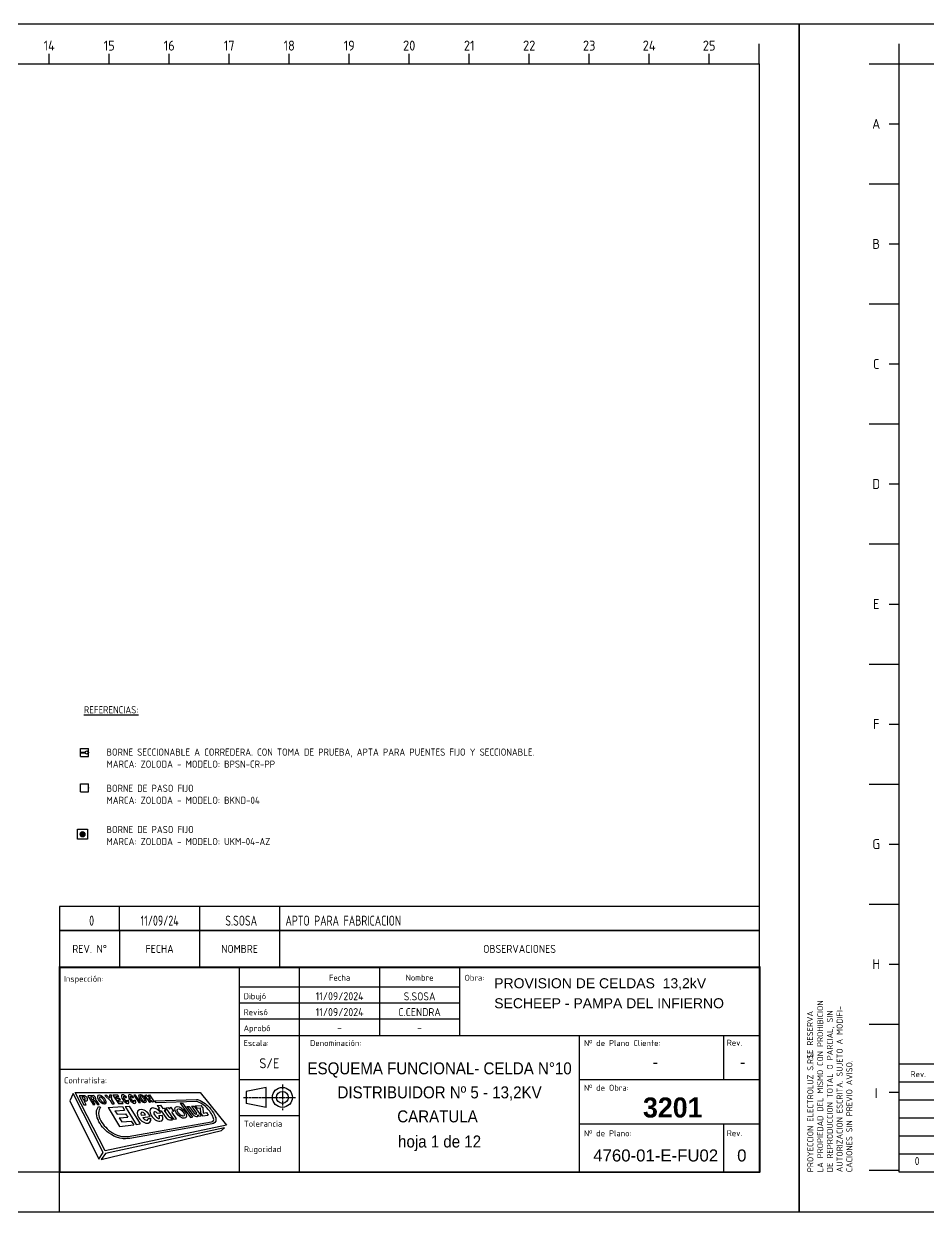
# Model space of a CAD drawing. Header units: millimetres. Extents: x 2272 to 7312, y -3839 to -3184.
# Drawn here: x 2497.6 to 2723.8, y -3492.6 to -3195.6 of the extents above; entities that cross this region are included whole.
import ezdxf
from ezdxf.enums import TextEntityAlignment as Align

# ---------------------------------------------------------------- set-up
doc = ezdxf.new("R2010")
doc.units = ezdxf.units.MM
doc.linetypes.add('CENTER', pattern=[2, 1.25, -0.25, 0.25, -0.25])
doc.layers.add('borneras', color=7, linetype='Continuous', lineweight=25)
doc.layers.add('SYMS', color=7, linetype='Continuous')
doc.layers.add('TEXTOS', color=3, linetype='Continuous')
doc.styles.add('ROMANS', font='isocp3.shx')
doc.styles.add('ROTULO', font='isocp3.shx')
doc.styles.add('style1', font='arial.ttf', dxfattribs={"height": 1})
doc.styles.add('style2', font='romab___.ttf', dxfattribs={"height": 1})
doc.styles.add('WD_IEC', font='ISOCP2.shx', dxfattribs={"width": 0.9, "height": 4})

# ---------------------------------------------------------------- blocks, each defined once
blk = doc.blocks.new('ROTULO F-A3')
at = {"color": 1, "linetype": 'Continuous'}
for p, q in [((25, 287), (410, 287)), ((410, 287), (410, 10)), ((410, 10), (25, 10))]:
    blk.add_line(p, q, dxfattribs=at)
at = {"color": 1}
blk.add_lwpolyline([(0, 0), (0, 297), (420, 297), (420, 0)], close=True, dxfattribs=at)
at = {"layer": 'TEXTOS', "color": 3}
for p, q in [((410, 287), (410, 292)), ((232.5, 287), (232.5, 289.5)), ((247.5, 287), (247.5, 289.5)), ((262.5, 287), (262.5, 289.5)), ((277.5, 287), (277.5, 289.5)), ((292.5, 287), (292.5, 289.5)), ((307.5, 287), (307.5, 289.5)), ((322.5, 287), (322.5, 289.5)), ((337.5, 287), (337.5, 289.5)), ((352.5, 287), (352.5, 289.5)), ((367.5, 287), (367.5, 289.5)), ((382.5, 287), (382.5, 289.5)), ((397.5, 287), (397.5, 289.5))]:
    blk.add_line(p, q, dxfattribs=at)
at = {"layer": 'TEXTOS', "color": 3, "style": 'ROMANS'}
for s, p in [('14', (232.5, 290.3)), ('15', (247.5, 290.3)), ('16', (262.5, 290.3)), ('17', (277.5, 290.3)), ('18', (292.5, 290.3)), ('19', (307.5, 290.3)), ('20', (322.5, 290.3)), ('21', (337.5, 290.3)), ('22', (352.5, 290.3)), ('23', (367.5, 290.3)), ('24', (382.5, 290.3)), ('25', (397.5, 290.3))]:
    blk.add_text(s, height=2.5, dxfattribs=at).set_placement(p, align=Align.CENTER)
blk = doc.blocks.new('LOGO ELECTROLUZ')
for p, q in [((42.8, -28.1), (45, -31.9)), ((42.8, -28.1), (44.4, -28.1)), ((43.1, -32), (45, -31.9)), ((45.5, -28.7), (47.7, -31.8)), ((47.7, -31.8), (49.5, -31.7)), ((58.4, -34.9), (72.6, -34)), ((58.4, -34.9), (69.8, -54)), ((61.9, -27.1), (64.3, -31.1)), ((62.3, -31.1), (64.3, -31.1)), ((72.6, -34), (74.8, -37.5)), ((75.2, -33.9), (79.4, -33.6)), ((75.2, -33.9), (86.4, -51.8)), ((75.5, -25), (76.8, -24.8)), ((79.4, -33.6), (90.4, -51.3)), ((84.2, -27.6), (85.3, -27.5)), ((107.5, -32.9), (110.6, -32.5)), ((107.5, -32.9), (109.8, -36)), ((110.6, -32.5), (112.9, -35.7)), ((112.9, -35.7), (114.5, -35.6)), ((114.5, -35.6), (116, -37.7)), ((130.3, -30.6), (132.7, -30.4)), ((130.3, -30.6), (140.6, -44.7)), ((132.7, -30.4), (142.8, -44.4)), ((137.1, -33.8), (139.5, -33.7)), ((137.1, -33.8), (143, -41.9)), ((139.5, -33.7), (144.5, -40.6)), ((141.8, -33.5), (144.2, -33.4)), ((141.8, -33.5), (146.8, -40.5)), ((144.2, -33.4), (151.4, -43.3)), ((145.4, -33.3), (151.4, -33)), ((145.4, -33.3), (146.9, -35.4)), ((146.9, -35.4), (150.4, -35.2)), ((150.4, -35.2), (150.7, -40.5)), ((153, -34.9), (151.4, -33)), ((153, -34.9), (153.3, -40.5)), ((65, -38.1), (74.8, -37.5)), ((65, -38.1), (67.2, -41.6)), ((67.2, -41.6), (75.7, -41.1)), ((69.3, -45.1), (77.9, -44.6)), ((69.3, -45.1), (72, -49.3)), ((75.7, -41.1), (77.9, -44.6)), ((91.5, -42.6), (95.6, -42.1)), ((92.9, -44.9), (100.5, -43.9)), ((98.2, -46), (101, -45.7)), ((107.3, -40.5), (110.8, -40.1)), ((108.3, -36.1), (109.8, -36)), ((108.3, -36.1), (109.9, -38.3)), ((109.1, -42.8), (112.2, -42.4)), ((109.9, -38.3), (111.3, -38.1)), ((111.3, -38.1), (116.7, -45.7)), ((114.5, -37.9), (116, -37.7)), ((114.5, -37.9), (118.8, -44)), ((120.3, -44.7), (120.9, -44.7)), ((120.7, -47.3), (122.6, -47.1)), ((120.9, -44.7), (122.6, -47.1)), ((140.6, -44.7), (142.8, -44.4)), ((143, -41.9), (144.1, -42.8)), ((144.1, -42.8), (145.3, -43.6)), ((144.5, -40.6), (145.3, -41.3)), ((145.3, -41.3), (146.1, -41.6)), ((145.3, -43.6), (146.7, -43.9)), ((146.1, -41.6), (146.7, -41.5)), ((146.7, -41.5), (146.8, -41)), ((146.7, -43.9), (147.8, -43.8)), ((146.8, -41), (146.8, -40.5)), ((147.8, -43.8), (148.1, -43.2)), ((148.1, -43.2), (148.1, -42.2)), ((148.1, -42.2), (149.1, -43.6)), ((149.1, -43.6), (151.4, -43.3)), ((150.7, -40.5), (152.6, -43.2)), ((152.6, -43.2), (158.4, -42.4)), ((153.3, -40.5), (156.6, -40)), ((156.6, -40), (158.4, -42.4)), ((69.8, -54), (84, -52.1)), ((72, -49.3), (81.4, -48.4)), ((81.4, -48.4), (84, -52.1)), ((86.4, -51.8), (90.4, -51.3))]:
    blk.add_line(p, q)
for points in [[(53.4, -79.7), (23.5, -20.9), (20, -28.1), (49, -86.5)], [(25.3, -19.9), (150.5, -20), (176.6, -52.5), (55.5, -78.3)], [(37.4, -27.9), (37.7, -27.5), (37.8, -27.1), (37.8, -26.7), (37.8, -26.3), (37.7, -25.8), (37.4, -25.4), (37.2, -25), (37, -24.6), (36.5, -24.2), (36.1, -23.8), (35.7, -23.6), (35.3, -23.4), (34.9, -23.2), (34.5, -23.1), (34.3, -23.1), (29.3, -23.1), (34, -32.1), (36.2, -32.1), (34.2, -28.3), (36.5, -28.3), (36.9, -28.2)], [(69.7, -25.8), (67.3, -25.9), (66.1, -24), (69, -23.9), (68, -22.4), (63.1, -22.5), (68.6, -31), (73.3, -31), (72.5, -29.3), (69.5, -29.4), (68.2, -27.3), (70.7, -27.2)], [(90.7, -30), (85.7, -22.4), (84, -22.5), (89, -30)], [(35, -27), (35.2, -26.8), (35.4, -26.6), (35.4, -26.4), (35.4, -26.2), (35.3, -26), (35.3, -25.8), (35.1, -25.6), (35, -25.4), (34.9, -25.1), (34.7, -24.9), (34.5, -24.7), (34.4, -24.5), (34.1, -24.4), (33.9, -24.4), (33.8, -24.3), (32.1, -24.3), (33.5, -27), (34.8, -27)], [(171.8, -57.8), (174.7, -55.3), (55.6, -80.7), (51.4, -86.7)]]:
    blk.add_lwpolyline(points, close=True)
for points in [[(43.2, -23), (38, -23.1), (43.2, -32)], [(62, -27.2), (61.6, -22.6), (59.6, -22.6), (60, -25.6), (56.9, -22.7), (54.9, -22.8), (60.4, -27.9), (62.3, -31.1)], [(95.1, -22.5), (96.4, -22.2), (100.8, -26.1), (98.3, -22.5), (99.6, -22.3), (104.4, -29.3), (103.1, -29.4), (98.7, -25.6), (101.4, -29.6), (100.1, -29.8), (95.1, -22.5)], [(77.3, -27.7), (78.4, -27.6)], [(127.6, -38.1), (127.1, -37.8), (127.6, -37.4)], [(127.5, -37.4), (127.3, -36.9), (127.8, -36.8)], [(127.9, -38.8), (127.3, -38.5), (127.6, -38.1)], [(128.2, -39.4), (127.6, -39.2), (127.9, -38.8)], [(127.7, -36.8), (127.9, -36.2), (128.3, -36.4)], [(128.5, -40), (127.9, -39.9), (128.2, -39.4)], [(128.3, -36.4), (128.8, -36), (129, -36.4)], [(128.9, -40.5), (128.3, -40.5), (128.5, -40)], [(129.4, -41), (128.8, -41), (128.9, -40.5)], [(129, -36.4), (129.5, -36.1), (129.7, -36.6)], [(129.9, -41.5), (129.3, -41.5), (129.4, -41)], [(129.7, -36.6), (130.3, -36.4), (130.3, -36.9)], [(130.5, -42), (129.9, -42), (129.9, -41.5)], [(130.3, -36.9), (130.9, -36.7), (130.9, -37.2)], [(131, -42.4), (130.4, -42.5), (130.4, -42)], [(130.9, -37.2), (131.5, -37.1), (131.5, -37.6)], [(131.6, -42.7), (131, -42.9), (131, -42.4)], [(131.5, -37.6), (132.1, -37.6), (132, -38.1)], [(132.2, -43), (131.7, -43.2), (131.6, -42.7)], [(132, -38.1), (132.6, -38), (132.5, -38.6)], [(132.9, -43.2), (132.4, -43.5), (132.2, -43)], [(132.5, -38.5), (133.1, -38.6), (133, -39.1)], [(133.6, -43.2), (133.2, -43.6), (132.9, -43.2)], [(133, -39.1), (133.6, -39.1), (133.4, -39.6)], [(133.4, -39.6), (134, -39.7), (133.8, -40.2)], [(134.2, -42.8), (134, -43.4), (133.6, -43.2)], [(133.8, -40.2), (134.3, -40.4), (134.1, -40.8)], [(134.1, -40.8), (134.6, -41.1), (134.3, -41.5)], [(134.4, -42.2), (134.7, -42.7), (134.2, -42.8)], [(134.3, -41.5), (134.8, -41.8), (134.4, -42.2)]]:
    blk.add_lwpolyline(points)
for points in [[(43.6, -24.9, 0.267537), (42.4, -24.2), (40.6, -24.1), (42.1, -26.8), (43.3, -26.8, 0.577864), (44, -25.6, -0.577864), (43.3, -26.8, 0.577864), (44, -25.6)], [(161.6, -49.1), (162.7, -48.8, 0.142238), (163.2, -48.5), (163.4, -48.3), (163.8, -47.7), (163.9, -47), (163.8, -45.8), (163.5, -44.8), (163, -43.5), (162.4, -42.4), (161.8, -41.2), (160.8, -39.7), (159.9, -38.5), (159, -37.4), (158.1, -36.4), (157.2, -35.4), (156.4, -34.6), (155.2, -33.5), (154, -32.6), (152.5, -31.5), (151, -30.5), (149.5, -29.8), (148, -29.1, 0.120209), (146.7, -28.8), (106.2, -30.2), (105.1, -28.2), (146.8, -26.8, -0.106118), (148.6, -27.1), (150.4, -27.8), (152.1, -28.7), (153.7, -29.7), (155.3, -30.9), (156.5, -31.9), (157.8, -33), (158.7, -33.9), (159.7, -34.9), (160.7, -36.1), (161.6, -37.2), (162.5, -38.5), (163.6, -40.1), (164.3, -41.4), (165, -42.7), (165.5, -44.1), (165.9, -45.3), (166, -47), (165.9, -48.5), (165.1, -49.7), (164.9, -49.9, -0.158957), (162.5, -51.1), (79.9, -65.8), (77.8, -66), (75.6, -66.1), (73.4, -66.1), (72, -66), (70.1, -65.5), (66.8, -64.5), (64.1, -63.4), (61.7, -62), (59.5, -60.5), (57.4, -59.1), (55.9, -57.7), (54.3, -56.1), (52.8, -54.5), (51.5, -52.7), (50.2, -50.9), (49.1, -49.1), (48.2, -47), (47.4, -45.2), (46.9, -43.2), (46.6, -40.8), (46.8, -38), (47.3, -36.5), (48.8, -33.7), (50.8, -34.5), (49.3, -37.3), (48.9, -38.5), (48.7, -40.7), (49, -42.8), (49.4, -44.5), (50.1, -46.1), (51, -48.1), (52, -49.8), (53.3, -51.5), (54.4, -53.1), (55.9, -54.6), (57.4, -56.2), (58.8, -57.5), (60.7, -58.8), (62.8, -60.2), (65, -61.4), (67.5, -62.5), (70.7, -63.5), (72.3, -63.9), (74.1, -63.9, 0.000442), (74.1, -63.9), (75.9, -63.9), (78.3, -63.7)]]:
    blk.add_lwpolyline(points, format="xyb", close=True)
for points in [[(49.5, -31.7), (47.5, -28.7, 0.145776), (45.9, -27.3)], [(82.4, -24.9), (83.7, -24.7, 0.098269), (83.3, -24.1)], [(123.7, -38.4, 0.75829), (123.9, -38.3), (121.5, -34.9, 0.3122), (121.1, -34.7, 0.345642), (119.9, -36.3, -0.737417), (119.7, -36.3), (118.9, -35.3), (115.9, -35.4), (123.8, -46.6), (126.8, -46.3), (122.2, -39.9)]]:
    blk.add_lwpolyline(points, format="xyb")
for centre, radius, start, end in [((44.4, -29.5), 1.43, 34.1273, 89.7303), ((75.1, -25.3), 1.81, 16.3046, 38.754), ((78.4, -28), 0.409, 20.8811, 97.3911), ((85.3, -27.9), 0.409, 20.8811, 97.3911), ((120.2, -42.8), 4.52, 211.7567, 281.064), ((120.3, -42.9), 1.78, 215.6519, 271.0931)]:
    blk.add_arc(centre, radius, start, end)
for centre, major_axis, ratio, start_param, end_param in [((43.7, -25.6), (-1.78, 2.27), 0.71837, 3.478682, 5.643844), ((75.4, -26.5), (-3.28, 4.19), 0.425735, 4.931811, 10.366574), ((75.6, -26.5), (-1.92, 2.79), 0.27429, 5.104169, 10.390045), ((82.3, -26.4), (-3.28, 4.19), 0.425735, 4.931811, 10.366574), ((82.4, -26.4), (-1.92, 2.79), 0.27429, 5.104169, 10.390045), ((106.5, -42), (-5.68, 5.87), 0.559918, 4.508545, 10.442424), ((94.3, -43.7), (-5.83, 5.9), 0.605135, 4.137609, 10.165169), ((93.4, -42.1), (-1.92, 2.28), 0.636404, 4.248349, 7.545851), ((94.8, -43.9), (-2.96, 3.52), 0.458058, 1.483197, 3.735763), ((106.9, -42.5), (-2.69, 3.3), 0.373274, 5.022938, 10.616838), ((123.4, -39.6), (-0.86, 1.04), 0.873543, 5.241192, 7.433383)]:
    blk.add_ellipse(centre, major_axis=major_axis, ratio=ratio, start_param=start_param, end_param=end_param)
for centre, major_axis, ratio in [((52.1, -27), (-3.4, 4.33), 0.506682), ((92.7, -26.1), (-3.03, 3.87), 0.489465), ((92.8, -26), (-1.91, 2.78), 0.302309), ((52.2, -27.3), (-2.1, 3.06), 0.330901), ((130.9, -39.8), (-5.09, 5.23), 0.516133)]:
    blk.add_ellipse(centre, major_axis=major_axis, ratio=ratio)
blk = doc.blocks.new('Rotulo Ppa del Infierno')
at = {"color": 7}
for p, q in [((0, 60.52), (-175, 60.52)), ((-175, 60.52), (-175, 51.31)), ((-160, 60.52), (-160, 51.31)), ((-140, 60.52), (-140, 51.31)), ((-120, 60.52), (-120, 51.31))]:
    blk.add_line(p, q, dxfattribs=at)
for p, q in [((0, 51.31), (0, 60.52)), ((-130, 25.81), (-175, 25.81)), ((-0.1, 0.1), (0.1, 0.1)), ((0, 0.2), (0, 0))]:
    blk.add_line(p, q)
at = {"color": 7, "linetype": 'Continuous'}
for p, q in [((-130, 0.31), (-130, 51.31)), ((-115, 0.31), (-115, 51.31)), ((-95, 51.31), (-95, 34.31)), ((-75, 51.31), (-75, 34.31)), ((-75, 46.31), (-130, 46.31)), ((-75, 42.31), (-130, 42.31)), ((-75, 38.31), (-130, 38.31)), ((-130, 34.31), (0, 34.31)), ((-45, 0.31), (-45, 34.31)), ((-9, 34.27), (-9, 23.31)), ((-130, 23.31), (-115, 23.31)), ((-123.4, 21.31), (-128.4, 20.31)), ((-123.4, 16.31), (-123.4, 21.31)), ((-45, 23.31), (0, 23.31)), ((-128.4, 20.31), (-128.4, 17.31)), ((-123.4, 16.31), (-128.4, 17.31)), ((-130, 14.31), (-115, 14.31)), ((-45, 12.23), (0, 12.23)), ((-9, 12.19), (-9, 0.1))]:
    blk.add_line(p, q, dxfattribs=at)
at = {"color": 3, "linetype": 'CENTER'}
blk.add_line((-119.3, 22.01), (-119.3, 15.61), dxfattribs=at)
at = {"color": 3, "linetype": 'CENTER', "ltscale": 0.3}
blk.add_line((-129, 18.81), (-116, 18.81), dxfattribs=at)
at = {"color": 1, "linetype": 'Continuous'}
blk.add_line((-175, 0.1), (0, 0.1), dxfattribs=at)
at = {"color": 1, "linetype": 'Continuous', "const_width": 0.5}
blk.add_lwpolyline([(-175, 0.1), (-175, 51.31), (0, 51.31), (0, 0.1)], dxfattribs=at)
at = {"color": 7, "linetype": 'Continuous'}
for radius in [2.5, 1.5]:
    blk.add_circle((-119.3, 18.81), radius, dxfattribs=at)
at = {"xscale": 0.25, "yscale": 0.25, "zscale": 0.25}
blk.add_blockref('LOGO ELECTROLUZ', (-177.45, 24.99), dxfattribs=at)
at = {"color": 3, "linetype": 'Continuous', "style": 'ROMANS'}
for s, height, p in [('REV. N%%D', 2, (-167.5, 55.91)), ('FECHA', 2, (-150, 55.91)), ('NOMBRE', 2, (-130, 55.91)), ('OBSERVACIONES', 2, (-60, 55.91)), ('Fecha', 1.5, (-105, 48.72)), ('Nombre', 1.5, (-85, 48.72))]:
    blk.add_text(s, height=height, dxfattribs=at).set_placement(p, align=Align.MIDDLE)
for s, p in [('Inspección:', (-173.91, 47.69)), ('Obra:', (-73.75, 47.94)), ('Dibujó', (-129, 43.34)), ('Revisó', (-129, 39.34)), ('Aprobó', (-129, 35.34)), ('Escala:', (-129, 31.63)), ('Denominación:', (-112.4, 31.63)), ('Nº de Plano Cliente:', (-43.91, 31.63)), ('Rev.', (-8.21, 31.71)), ('Contratista:', (-173.91, 22.3)), ('Nº de Obra:', (-43.91, 20.46)), ('Tolerancia', (-128.92, 11.48)), ('Nº de Plano:', (-43.91, 9.08)), ('Rev.', (-8.21, 9.11)), ('Rugocidad', (-128.92, 5.12))]:
    blk.add_text(s, height=1.5, dxfattribs=at).set_placement(p)
at = {"color": 7, "style": 'style1'}
for tag, p in [('OBRA1', (-66.34, 46.07)), ('OBRA2', (-66.34, 41.07)), ('OBRA3', (-66.34, 36.07))]:
    blk.add_attdef(tag, p, '', height=2.5, dxfattribs=at)
at = {"color": 3, "style": 'ROMANS'}
for tag, p in [('FECHDIB', (-105, 43.08)), ('NAMEDIB', (-85, 43.05)), ('FECHREV', (-105, 39.11)), ('NAMEREV', (-85, 39.1)), ('FECHAPR', (-105, 35.18)), ('NAMEAPR', (-85, 35.18))]:
    blk.add_attdef(tag, text='', height=2, dxfattribs=at).set_placement(p, align=Align.CENTER)
at = {"color": 7, "style": 'ROMANS'}
blk.add_attdef('ESC', text='', height=2.5, dxfattribs=at).set_placement((-122.57, 27.33), align=Align.MIDDLE)
at = {"color": 7}
for tag, height, style, p in [('DESCRIPCION1', 3, 'style1', (-80, 24.56)), ('DESCRIPCION2', 3, 'style1', (-80, 18.56)), ('NºIP', 5, 'style2', (-21.71, 13.77)), ('DESCRIPCION3', 3, 'style1', (-80, 12.56)), ('DESCRIPCION4', 3, 'style1', (-80, 6.28)), ('REV', 3, 'style1', (-4.44, 2.79))]:
    blk.add_attdef(tag, text='', height=height, dxfattribs=dict(at, style=style)).set_placement(p, align=Align.CENTER)
at = {"color": 7, "linetype": 'Continuous', "style": 'style1'}
for tag, p in [('NºPLCLIENTE', (-26.07, 26.12)), ('REVCLIENTE', (-4.21, 26.12)), ('NºPLANO', (-25.97, 2.78))]:
    blk.add_attdef(tag, text='', height=3, dxfattribs=at).set_placement(p, align=Align.CENTER)
blk = doc.blocks.new('REVISION001')
for p, q in [((-160, 0), (-160, 6)), ((-140, 6), (-140, 0)), ((-120, 6), (-120, 0))]:
    blk.add_line(p, q)
blk.add_lwpolyline([(-175, 0), (0, 0), (0, 6), (-175, 6)], close=True)
at = {"style": 'ROTULO', "width": 0.8}
for tag, p in [('REV-N°', (-167, 1.2)), ('FECHA', (-150, 1.2)), ('REVISO', (-129.6, 1.2))]:
    blk.add_attdef(tag, text='', height=2.5, dxfattribs=at).set_placement(p, align=Align.CENTER)
blk.add_attdef('DESCRIPCION', (-118.54, 1.2), '', height=2.5, dxfattribs=at)
blk = doc.blocks.new('A3-Funcional')
at = {"color": 1, "linetype": 'Continuous'}
for p, q in [((25, 287), (410, 287)), ((25, 10), (25, 287)), ((410, 37), (25, 37)), ((410, 10), (25, 10))]:
    blk.add_line(p, q, dxfattribs=at)
at = {"color": 2, "linetype": 'Continuous'}
for p, q in [((180, 32.5), (25, 32.5)), ((180, 28), (25, 28)), ((180, 23.5), (25, 23.5)), ((180, 19), (25, 19)), ((180, 14.5), (25, 14.5))]:
    blk.add_line(p, q, dxfattribs=at)
at = {"color": 11}
blk.add_lwpolyline([(0, 0), (0, 297), (420, 297), (420, 0)], close=True, dxfattribs=at)
at = {"layer": 'TEXTOS'}
blk.add_line((25, 287), (25, 292), dxfattribs=at)
at = {"layer": 'TEXTOS', "color": 3}
for p, q in [((17.5, 287), (25, 287)), ((22.5, 272), (25, 272)), ((17.5, 257), (25, 257)), ((22.5, 242), (25, 242)), ((17.5, 227), (25, 227)), ((22.5, 212), (25, 212)), ((17.5, 197), (25, 197)), ((22.5, 182), (25, 182)), ((17.5, 167), (25, 167)), ((22.5, 152), (25, 152)), ((17.5, 137), (25, 137)), ((22.5, 122), (25, 122)), ((17.5, 107), (25, 107)), ((22.5, 92), (25, 92)), ((17.5, 77), (25, 77)), ((22.5, 62), (25, 62)), ((17.5, 47), (25, 47)), ((22.5, 30), (25, 30)), ((17.5, 10.5), (25, 10.5))]:
    blk.add_line(p, q, dxfattribs=at)
at = {"layer": 'TEXTOS', "color": 3, "style": 'ROMANS'}
for s, p in [('A', (19.26, 272)), ('B', (19.26, 242)), ('C', (19.26, 212)), ('D', (19.26, 182)), ('E', (19.26, 152)), ('F', (19.26, 122)), ('G', (19.26, 92)), ('H', (19.26, 62)), ('I', (19.26, 29.78))]:
    blk.add_text(s, height=2.5, dxfattribs=at).set_placement(p, align=Align.MIDDLE)
at = {"layer": 'TEXTOS', "color": 3, "linetype": 'Continuous', "style": 'ROMANS'}
for s, p in [('SE RESERVA', (3.45, 38.34)), ('LA PROPIEDAD DEL MISMO CON PROHIBICION', (6, 10.01)), ('DE REPRODUCCION TOTAL O PARCIAL, SIN', (8.43, 10.01)), ('AUTORIZACION ESCRITA. SUJETO A MODIFI-', (10.86, 10.01)), ('PROYECCION ELECTROLUZ S.R.L.', (3.54, 10.01)), ('CACIONES SIN PREVIO AVISO.', (13.29, 10.01))]:
    blk.add_text(s, height=1.5, rotation=90, dxfattribs=at).set_placement(p)
at = {"layer": 'TEXTOS', "color": 4, "linetype": 'Continuous', "style": 'ROMANS'}
blk.add_text('Rev.', height=1.5, dxfattribs=at).set_placement((27.84, 33.77))
at = {"layer": 'TEXTOS', "color": 7, "linetype": 'Continuous', "style": 'style2', "width": 0.8}
blk.add_attdef('CLIENTE', (295.02, 31.81), '', height=3.5, dxfattribs=at)
at = {"layer": 'TEXTOS', "color": 7, "style": 'style2'}
blk.add_attdef('NºOBRA', text='', height=4, dxfattribs=at).set_placement((380.19, 28), align=Align.CENTER)
at = {"layer": 'TEXTOS', "color": 7, "linetype": 'Continuous', "style": 'style1'}
for tag, p in [('0/0', (403.7, 28)), ('1088-01MP01', (379.98, 18.5)), ('REVCLIENTE', (403.7, 18.5)), ('1088-01MP01', (379.98, 11.43)), ('REV', (403.7, 11.19))]:
    blk.add_attdef(tag, text='', height=2.5, dxfattribs=at).set_placement(p, align=Align.CENTER)
at = {"layer": 'TEXTOS', "style": 'ROMANS'}
for tag, p in [('04/01/01', (204.48, 27.37)), ('NAMEDIB', (224.48, 27.33)), ('FECHREV', (204.48, 20.11)), ('NAMEREV', (224.48, 20.1)), ('FECHAPR', (204.48, 12.61)), ('NAMEAPR', (224.48, 12.6))]:
    blk.add_attdef(tag, text='', height=2, dxfattribs=at).set_placement(p, align=Align.CENTER)
at = {"layer": 'TEXTOS', "color": 7, "style": 'style1'}
blk.add_attdef('OBRA', (295.02, 26.8), '', height=2.5, dxfattribs=at)
at = {"layer": 'TEXTOS', "color": 7, "style": 'style1', "width": 0.85}
for tag, p in [('DESCRIPCION1', (332.01, 20.37)), ('DESCRIPCION2', (332.01, 16.29)), ('DESCRIPCION3', (332.01, 12.18))]:
    blk.add_attdef(tag, text='', height=2.5, dxfattribs=at).set_placement(p, align=Align.CENTER)
blk = doc.blocks.new('BORNERA AMPEROMETRICA SECCIONABLE')
at = {"layer": 'borneras', "linetype": 'Continuous'}
for p, q in [((0, 1), (2, 1)), ((0, -1), (0, 1)), ((2, -1), (2, 1)), ((0, -1), (2, -1)), ((0, -1), (2, -1))]:
    blk.add_line(p, q, dxfattribs=at)
at = {"layer": 'borneras', "ltscale": 2, "const_width": 0.5}
blk.add_lwpolyline([(1.2, 0), (0, 0)], dxfattribs=at)
at = {"layer": 'borneras'}
blk.add_circle((1.6, 0), 0.4, dxfattribs=at)
at = {"layer": 'borneras', "linetype": 'Continuous'}
for p in [(0, 0), (2, 0)]:
    blk.add_point(p, dxfattribs=at)
at = {"layer": 'TEXTOS', "style": 'ROMANS', "width": 0.8}
blk.add_attdef('BORNERA', text='', height=1.8, dxfattribs=at).set_placement((0, 2), align=Align.RIGHT)
blk.add_attdef('BORNE', (2, 2), '', height=1.8, dxfattribs=at)
blk = doc.blocks.new('VT0001')
for p, q in [((-1.25, -1.25), (-1.25, 1.25)), ((-1.25, 1.25), (1.25, 1.25)), ((1.25, 1.25), (1.25, -1.25)), ((1.25, -1.25), (-1.25, -1.25))]:
    blk.add_line(p, q)
at = {"style": 'WD_IEC'}
for tag, p in [('INST', (-2.25, 6.5)), ('LOC', (-2.25, 3.5)), ('DESC1', (-2.25, -6.25)), ('DESC2', (-2.25, -9.25)), ('DESC3', (-2.25, -12.25))]:
    blk.add_attdef(tag, text='', height=2.5, dxfattribs=at).set_placement(p, align=Align.RIGHT)
at = {"style": 'WD_IEC', "flags": 1}
for tag, p, height in [('ASSYCODE', (2.75, 10.75), 1), ('CATDESC', (2.75, 9.25), 1), ('MFG', (2.75, 7.25), 1.5), ('CAT', (2.75, 4.75), 1.5), ('X4PIN01', (-1.25, 1), 0.25), ('X4TERM01', (-1.25, 0), 0.25), ('X4TERMDESC01', (-1.25, 0.5), 0.4), ('STRIPSEQ', (0, 0), 0.025), ('X2PIN01', (0, 2.25), 0.25), ('X2TERM01', (0, 1.25), 0.25), ('X8PIN01', (0, -0.25), 0.25), ('X2TERMDESC01', (0, 1.75), 0.4), ('X1PIN01', (1.25, 1), 0.25), ('X1TERM01', (1.25, 0), 0.25), ('X1TERMDESC01', (1.25, 0.5), 0.4), ('LINKTERM', (0, -0.04), 0.025), ('X8TERM01', (0, -1.25), 0.25), ('X8TERMDESC01', (0, -0.75), 0.4)]:
    blk.add_attdef(tag, p, '', height=height, dxfattribs=at)
at = {"style": 'WD_IEC', "flags": 8}
for tag, height, p in [('TAGSTRIP', 2.5, (-2.25, 0.5)), ('TERM01', 2, (-2.25, -3.25))]:
    blk.add_attdef(tag, text='', height=height, dxfattribs=at).set_placement(p, align=Align.RIGHT)

msp = doc.modelspace()

# ---------------------------------------------------------------- hatches: boundary and pattern name
h = msp.add_hatch(color=5)
h.dxf.hatch_style = 1
h.set_gradient(color1=(0, 0, 255), one_color=1, tint=1)
edge = h.paths.add_edge_path()
edge.add_arc((2512.34, -3398.11), 0.793, 0, 360)

# ---------------------------------------------------------------- linework, layer by layer
at = {"color": 0, "linetype": 'Continuous'}
for p, q in [((2511.79, -3385.53), (2513.79, -3385.53)), ((2511.79, -3387.53), (2511.79, -3385.53)), ((2513.79, -3387.53), (2513.79, -3385.53)), ((2511.79, -3387.53), (2513.79, -3387.53)), ((2511.79, -3387.53), (2513.79, -3387.53))]:
    msp.add_line(p, q, dxfattribs=at)
msp.add_line((2506.5, -3482.56), (2506.5, -3492.56))
msp.add_point((2513.79, -3386.53), dxfattribs=at)

# ---------------------------------------------------------------- block references
for name, p in [('ROTULO F-A3', (2271.5, -3492.56)), ('A3-Funcional', (2691.5, -3492.56))]:
    msp.add_blockref(name, p)
msp.add_blockref('REVISION001', (2681.6, -3422.14)).add_auto_attribs({'REV-N°': '0', 'FECHA': '11/09/24', 'REVISO': 'S.SOSA', 'DESCRIPCION': 'APTO PARA FABRICACION'})
ref = msp.add_blockref('Rotulo Ppa del Infierno', (2681.6, -3482.66))
ref.add_attrib('OBRA1', 'PROVISION DE CELDAS  13,2kV', (2615.26, -3436.58), dxfattribs={"color": 7, "height": 2.5, "style": 'style1'})
ref.add_attrib('OBRA2', 'SECHEEP - PAMPA DEL INFIERNO', (2615.26, -3441.58), dxfattribs={"color": 7, "height": 2.5, "style": 'style1'})
ref.add_attrib('DESCRIPCION1', 'ESQUEMA FUNCIONAL- CELDA N°10', dxfattribs={"color": 7, "height": 3, "style": 'style1', "width": 0.9}).set_placement((2601.6, -3458.1), align=Align.CENTER)
ref.add_attrib('DESCRIPCION2', 'DISTRIBUIDOR Nº 5 - 13,2KV', dxfattribs={"color": 7, "height": 3, "style": 'style1', "width": 0.9}).set_placement((2601.6, -3464.1), align=Align.CENTER)
ref.add_attrib('DESCRIPCION3', 'CARATULA ', dxfattribs={"color": 7, "height": 3, "style": 'style1', "width": 0.9}).set_placement((2601.6, -3470.1), align=Align.CENTER)
ref.add_attrib('DESCRIPCION4', 'hoja 1 de 12', dxfattribs={"color": 7, "height": 3, "style": 'style1', "width": 0.9}).set_placement((2601.6, -3476.38), align=Align.CENTER)
ref.add_attrib('NºPLANO', '4760-01-E-FU02', dxfattribs={"color": 7, "linetype": 'Continuous', "height": 3, "style": 'style1'}).set_placement((2655.63, -3479.87), align=Align.CENTER)
ref.add_attrib('REV', '0', dxfattribs={"color": 7, "height": 3, "style": 'style1'}).set_placement((2677.16, -3479.87), align=Align.CENTER)
ref.add_attrib('NºIP', '3201', dxfattribs={"color": 7, "height": 5, "style": 'style2'}).set_placement((2659.89, -3468.88), align=Align.CENTER)
ref.add_attrib('NºPLCLIENTE', '-', dxfattribs={"color": 7, "linetype": 'Continuous', "height": 3, "style": 'style1'}).set_placement((2655.53, -3456.53), align=Align.CENTER)
ref.add_attrib('REVCLIENTE', '-', dxfattribs={"color": 7, "linetype": 'Continuous', "height": 3, "style": 'style1'}).set_placement((2677.39, -3456.53), align=Align.CENTER)
ref.add_attrib('NAMEDIB', 'S.SOSA', dxfattribs={"color": 3, "height": 2, "style": 'ROMANS'}).set_placement((2596.6, -3439.61), align=Align.CENTER)
ref.add_attrib('FECHDIB', '11/09/2024', dxfattribs={"color": 3, "height": 2, "style": 'ROMANS'}).set_placement((2576.6, -3439.57), align=Align.CENTER)
ref.add_attrib('NAMEREV', 'C.CENDRA', dxfattribs={"color": 3, "height": 2, "style": 'ROMANS'}).set_placement((2596.6, -3443.55), align=Align.CENTER)
ref.add_attrib('FECHREV', '11/09/2024', dxfattribs={"color": 3, "height": 2, "style": 'ROMANS'}).set_placement((2576.6, -3443.54), align=Align.CENTER)
ref.add_attrib('NAMEAPR', '-', dxfattribs={"color": 3, "height": 2, "style": 'ROMANS'}).set_placement((2596.6, -3447.48), align=Align.CENTER)
ref.add_attrib('FECHAPR', '-', dxfattribs={"color": 3, "height": 2, "style": 'ROMANS'}).set_placement((2576.6, -3447.48), align=Align.CENTER)
ref.add_attrib('ESC', 'S/E', dxfattribs={"color": 7, "height": 2.5, "style": 'ROMANS'}).set_placement((2559.03, -3455.32), align=Align.MIDDLE)
at = {"layer": 'borneras'}
msp.add_blockref('BORNERA AMPEROMETRICA SECCIONABLE', (2511.79, -3377.67), dxfattribs=at)
at = {"layer": 'SYMS'}
msp.add_blockref('VT0001', (2512.34, -3398.11), dxfattribs=at)

# ---------------------------------------------------------------- texts
at = {"layer": 'TEXTOS', "ltscale": 2, "char_height": 1.8, "attachment_point": 1, "style": 'ROMANS'}
for s, width, insert in [('{\\LREFERENCIAS:}', 208.4427, (2512.66, -3366.09)), ('BORNE SECCIONABLE A CORREDERA. CON TOMA DE PRUEBA, APTA PARA PUENTES FIJO Y SECCIONABLE. MARCA: ZOLODA - MODELO: BPSN-CR-PP', 114.9796, (2518.32, -3376.67)), ('BORNE DE PASO FIJO\\PMARCA: ZOLODA - MODELO: BKND-04', 208.4427, (2518.32, -3385.72)), ('BORNE DE PASO FIJO\\PMARCA: ZOLODA - MODELO: UKM-04-AZ ', 208.4427, (2518.32, -3396.02))]:
    msp.add_mtext_dynamic_manual_height_columns(s, width=width, gutter_width=9, heights=[0], dxfattribs=dict(at, insert=insert))
at = {"layer": 'TEXTOS', "insert": (2720.99, -3479.76), "char_height": 2, "attachment_point": 5, "style": 'ROMANS'}
msp.add_mtext_dynamic_manual_height_columns('0', width=10.7021, gutter_width=10, heights=[0], dxfattribs=at)

doc.saveas('drawing.dxf')
